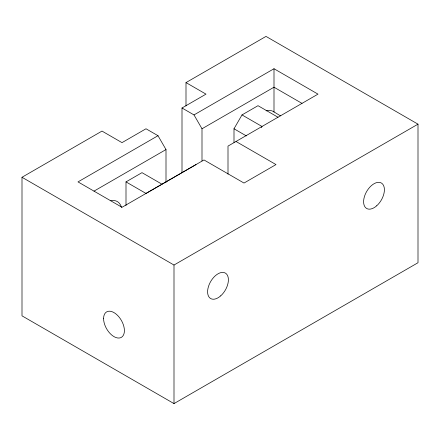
<?xml version="1.0" encoding="UTF-8"?>
<svg xmlns="http://www.w3.org/2000/svg" width="440" height="440" viewBox="0 0 440 440"><rect width="100%" height="100%" fill="white"/><g stroke="black" fill="none" stroke-linecap="round" stroke-linejoin="round"><path stroke-width="0.66" d="M233.998 142.505L233.998 128.777L242 114.922L258 105.683L277.998 117.233M261.332 127.622L261.998 126.467L242 114.922M195.998 164.577L145.998 193.441L126 181.896L126 205.469M185.999 105.913L185.999 82.594L266.002 36.404L418 124.163L418 262.724L173.998 403.596L22 315.838L22 177.276L101.998 131.087L122.001 142.637L145.998 128.777L157.999 135.707L166.001 149.562L166.001 182.407M182.001 172.475L182.001 107.993L206.003 94.138L185.999 82.594M157.999 135.707L78.001 181.896L122.001 207.295L204.001 159.957L244.002 183.051L276.001 164.577L236 141.482M182.001 107.993L194.002 114.922L273.999 68.734L317.999 94.138L228.003 146.097L228.003 174.152M94.001 191.131L166.001 149.562M201.999 160.941L201.999 128.777L273.999 87.208L302 103.378M126 181.896L141.999 172.656L161.964 184.184M22 177.276L173.998 265.034L418 124.163M266.139 110.853A22.627 13.063 -60 0 1 273.312 111.491L280.418 115.836M233.998 128.777L246.351 135.911M194.002 114.922L201.999 128.777M273.999 68.734L273.999 112.129M173.998 265.034L173.998 403.596M110.809 200.756A22.627 13.063 -60 0 1 121.457 207.449M103.598 318.62A14.707 8.492 60 0 0 119.202 338.025A14.707 8.492 60 0 0 119.202 317.224A14.707 8.492 60 0 0 103.598 318.62M220.693 295.861A14.707 8.492 -60 0 0 225.352 273.081A14.707 8.492 -60 0 0 207.955 288.508A14.707 8.492 -60 0 0 220.693 295.861M376.69 205.799A14.707 8.492 -60 0 0 381.354 183.013A14.707 8.492 -60 0 0 363.957 198.446A14.707 8.492 -60 0 0 376.69 205.799"/></g></svg>
